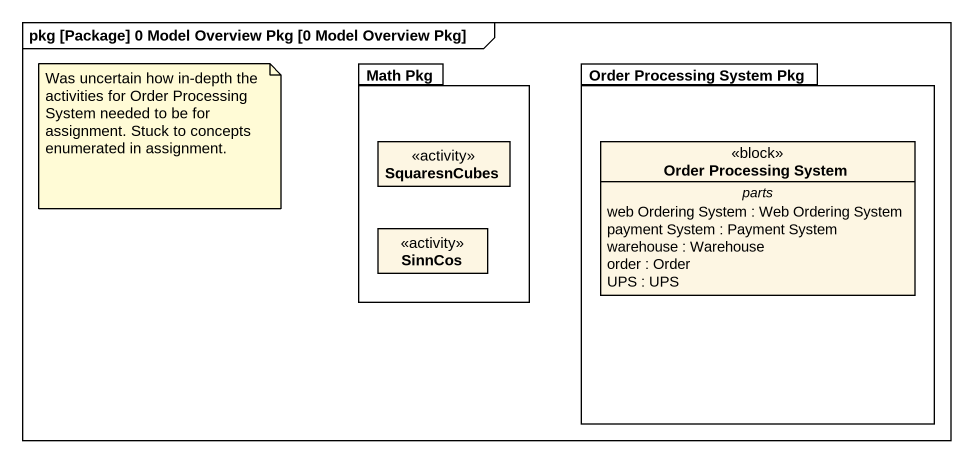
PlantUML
@startuml
mainframe pkg [Package] 0 Model Overview Pkg [0 Model Overview Pkg]
hide circle
hide empty members
package "Math Pkg" as Math_Pkg {
  class SquaresnCubes <<activity>>
  class SinnCos <<activity>>
}
package "Order Processing System Pkg" as Order_Processing_System_Pkg {
  class "Order Processing System" as Order_Processing_System <<block>> {
    -- parts --
    web Ordering System : Web Ordering System
    payment System : Payment System
    warehouse : Warehouse
    order : Order
    UPS : UPS
  }
}
note as N1
  Was uncertain how in-depth the activities for Order Processing System needed to be for assignment. Stuck to concepts enumerated in assignment.
end note
@enduml
